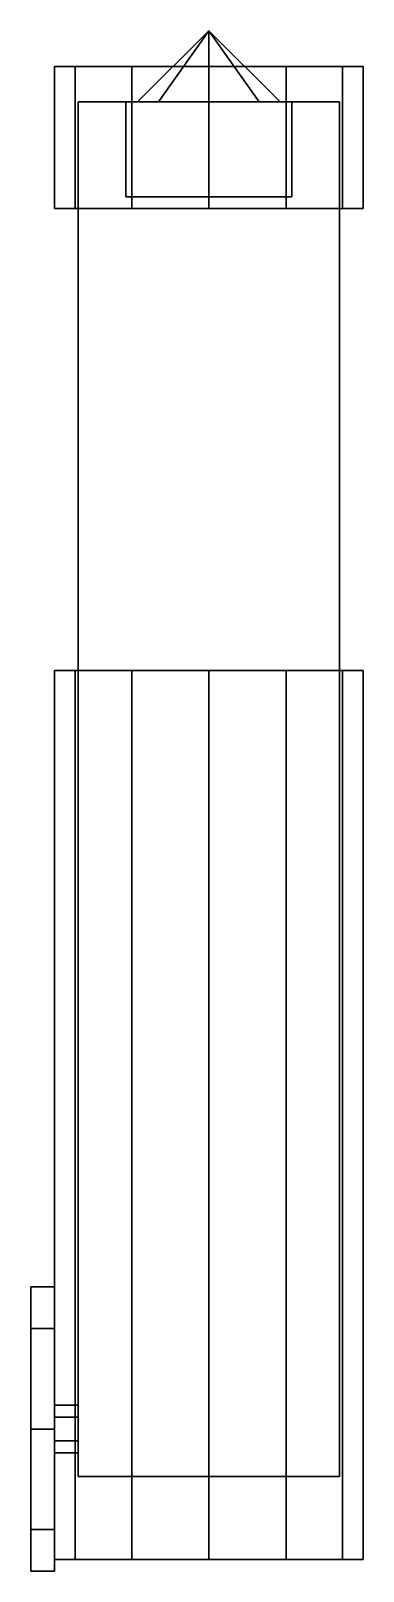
# Model space of a CAD drawing. Extents: x -0.15 to 0.13, y -0.41 to 0.89.
import ezdxf

# ---------------------------------------------------------------- set-up
doc = ezdxf.new("R2010")
doc.units = 0
doc.layers.add('SLEEVE', color=5, linetype='CONTINUOUS')

msp = doc.modelspace()

# ---------------------------------------------------------------- linework, layer by layer
at = {"layer": 'SLEEVE'}
for points in [[(-0.0424, 0.83, -0.0424), (-0.06, 0.83), (0, 0.89)], [(-0.06, 0.83), (-0.0424, 0.83, 0.0424), (0, 0.89)], [(0, 0.83, -0.06), (-0.0424, 0.83, -0.0424), (0, 0.89)], [(-0.0424, 0.83, 0.0424), (0, 0.83, 0.06), (0, 0.89)], [(0.06, 0.83), (0.0424, 0.83, -0.0424), (0, 0.89)], [(0.0424, 0.83, -0.0424), (0, 0.83, -0.06), (0, 0.89)], [(0, 0.83, 0.06), (0.0424, 0.83, 0.0424), (0, 0.89)], [(0.0424, 0.83, 0.0424), (0.06, 0.83), (0, 0.89)], [(-0.1126, 0.86, 0.295), (-0.13, 0.86, 0.23), (-0.13, 0.74, 0.23), (-0.1126, 0.74, 0.295)], [(-0.13, 0.86, 0.23), (-0.1126, 0.86, 0.165), (-0.1126, 0.74, 0.165), (-0.13, 0.74, 0.23)], [(-0.0953, 0.86, 0.285), (-0.11, 0.86, 0.23), (-0.13, 0.86, 0.23), (-0.1126, 0.86, 0.295)], [(-0.11, 0.86, 0.23), (-0.0953, 0.86, 0.175), (-0.1126, 0.86, 0.165), (-0.13, 0.86, 0.23)], [(-0.065, 0.86, 0.3426), (-0.1126, 0.86, 0.295), (-0.1126, 0.74, 0.295), (-0.065, 0.74, 0.3426)], [(-0.1126, 0.86, 0.165), (-0.065, 0.86, 0.1174), (-0.065, 0.74, 0.1174), (-0.1126, 0.74, 0.165)], [(-0.055, 0.86, 0.3253), (-0.0953, 0.86, 0.285), (-0.1126, 0.86, 0.295), (-0.065, 0.86, 0.3426)], [(-0.0953, 0.86, 0.175), (-0.055, 0.86, 0.1347), (-0.065, 0.86, 0.1174), (-0.1126, 0.86, 0.165)], [(0, 0.86, 0.36), (-0.065, 0.86, 0.3426), (-0.065, 0.74, 0.3426), (0, 0.74, 0.36)], [(-0.065, 0.86, 0.1174), (0, 0.86, 0.1), (0, 0.74, 0.1), (-0.065, 0.74, 0.1174)], [(0, 0.86, 0.34), (-0.055, 0.86, 0.3253), (-0.065, 0.86, 0.3426), (0, 0.86, 0.36)], [(-0.055, 0.86, 0.1347), (0, 0.86, 0.12), (0, 0.86, 0.1), (-0.065, 0.86, 0.1174)], [(0.065, 0.86, 0.3426), (0, 0.86, 0.36), (0, 0.74, 0.36), (0.065, 0.74, 0.3426)], [(0, 0.86, 0.1), (0.065, 0.86, 0.1174), (0.065, 0.74, 0.1174), (0, 0.74, 0.1)], [(0, 0.86, 0.12), (0.055, 0.86, 0.1347), (0.065, 0.86, 0.1174), (0, 0.86, 0.1)], [(0.055, 0.86, 0.3253), (0, 0.86, 0.34), (0, 0.86, 0.36), (0.065, 0.86, 0.3426)], [(0.055, 0.86, 0.1347), (0.0953, 0.86, 0.175), (0.1126, 0.86, 0.165), (0.065, 0.86, 0.1174)], [(0.0953, 0.86, 0.285), (0.055, 0.86, 0.3253), (0.065, 0.86, 0.3426), (0.1126, 0.86, 0.295)], [(0.1126, 0.86, 0.295), (0.065, 0.86, 0.3426), (0.065, 0.74, 0.3426), (0.1126, 0.74, 0.295)], [(0.065, 0.86, 0.1174), (0.1126, 0.86, 0.165), (0.1126, 0.74, 0.165), (0.065, 0.74, 0.1174)], [(0.0953, 0.86, 0.175), (0.11, 0.86, 0.23), (0.13, 0.86, 0.23), (0.1126, 0.86, 0.165)], [(0.11, 0.86, 0.23), (0.0953, 0.86, 0.285), (0.1126, 0.86, 0.295), (0.13, 0.86, 0.23)], [(0.13, 0.86, 0.23), (0.1126, 0.86, 0.295), (0.1126, 0.74, 0.295), (0.13, 0.74, 0.23)], [(0.1126, 0.86, 0.165), (0.13, 0.86, 0.23), (0.13, 0.74, 0.23), (0.1126, 0.74, 0.165)], [(-0.11, 0.83, -0.09), (-0.11, -0.33, -0.09), (-0.11, -0.33, 0.08), (-0.11, 0.83, 0.08)], [(0.11, 0.83, 0.08), (0.11, 0.83, -0.09), (-0.11, 0.83, -0.09), (-0.11, 0.83, 0.08)], [(0.11, 0.83, -0.09), (0.11, -0.33, -0.09), (-0.11, -0.33, -0.09), (-0.11, 0.83, -0.09)], [(-0.11, 0.83, 0.08), (-0.11, -0.33, 0.08), (0.11, -0.33, 0.08), (0.11, 0.83, 0.08)], [(-0.07, 0.83, 0.08), (-0.07, 0.75, 0.08), (-0.07, 0.75, 0.13), (-0.07, 0.83, 0.13)], [(0.07, 0.83, 0.13), (0.07, 0.83, 0.08), (-0.07, 0.83, 0.08), (-0.07, 0.83, 0.13)], [(0.07, 0.75, 0.13), (0.07, 0.75, 0.08), (0.07, 0.83, 0.08), (0.07, 0.83, 0.13)], [(0.11, -0.33, 0.08), (0.11, -0.33, -0.09), (0.11, 0.83, -0.09), (0.11, 0.83, 0.08)], [(-0.07, 0.75, 0.13), (-0.07, 0.75, 0.08), (0.07, 0.75, 0.08), (0.07, 0.75, 0.13)], [(-0.0953, 0.74, 0.175), (-0.11, 0.74, 0.23), (-0.13, 0.74, 0.23), (-0.1126, 0.74, 0.165)], [(-0.11, 0.74, 0.23), (-0.0953, 0.74, 0.285), (-0.1126, 0.74, 0.295), (-0.13, 0.74, 0.23)], [(-0.0953, 0.74, 0.285), (-0.055, 0.74, 0.3253), (-0.065, 0.74, 0.3426), (-0.1126, 0.74, 0.295)], [(-0.055, 0.74, 0.1347), (-0.0953, 0.74, 0.175), (-0.1126, 0.74, 0.165), (-0.065, 0.74, 0.1174)], [(-0.055, 0.74, 0.3253), (0, 0.74, 0.34), (0, 0.74, 0.36), (-0.065, 0.74, 0.3426)], [(0, 0.74, 0.12), (-0.055, 0.74, 0.1347), (-0.065, 0.74, 0.1174), (0, 0.74, 0.1)], [(0, 0.74, 0.34), (0.055, 0.74, 0.3253), (0.065, 0.74, 0.3426), (0, 0.74, 0.36)], [(0.055, 0.74, 0.1347), (0, 0.74, 0.12), (0, 0.74, 0.1), (0.065, 0.74, 0.1174)], [(0.055, 0.74, 0.3253), (0.0953, 0.74, 0.285), (0.1126, 0.74, 0.295), (0.065, 0.74, 0.3426)], [(0.0953, 0.74, 0.175), (0.055, 0.74, 0.1347), (0.065, 0.74, 0.1174), (0.1126, 0.74, 0.165)], [(0.11, 0.74, 0.23), (0.0953, 0.74, 0.175), (0.1126, 0.74, 0.165), (0.13, 0.74, 0.23)], [(0.0953, 0.74, 0.285), (0.11, 0.74, 0.23), (0.13, 0.74, 0.23), (0.1126, 0.74, 0.295)], [(-0.1126, 0.35, 0.295), (-0.13, 0.35, 0.23), (-0.13, -0.4, 0.23), (-0.1126, -0.4, 0.295)], [(-0.13, 0.35, 0.23), (-0.1126, 0.35, 0.165), (-0.1126, -0.4, 0.165), (-0.13, -0.4, 0.23)], [(-0.0953, 0.35, 0.285), (-0.11, 0.35, 0.23), (-0.13, 0.35, 0.23), (-0.1126, 0.35, 0.295)], [(-0.11, 0.35, 0.23), (-0.0953, 0.35, 0.175), (-0.1126, 0.35, 0.165), (-0.13, 0.35, 0.23)], [(-0.065, 0.35, 0.3426), (-0.1126, 0.35, 0.295), (-0.1126, -0.4, 0.295), (-0.065, -0.4, 0.3426)], [(-0.1126, 0.35, 0.165), (-0.065, 0.35, 0.1174), (-0.065, -0.4, 0.1174), (-0.1126, -0.4, 0.165)], [(-0.055, 0.35, 0.3253), (-0.0953, 0.35, 0.285), (-0.1126, 0.35, 0.295), (-0.065, 0.35, 0.3426)], [(-0.0953, 0.35, 0.175), (-0.055, 0.35, 0.1347), (-0.065, 0.35, 0.1174), (-0.1126, 0.35, 0.165)], [(0, 0.35, 0.36), (-0.065, 0.35, 0.3426), (-0.065, -0.4, 0.3426), (0, -0.4, 0.36)], [(-0.065, 0.35, 0.1174), (0, 0.35, 0.1), (0, -0.4, 0.1), (-0.065, -0.4, 0.1174)], [(0, 0.35, 0.34), (-0.055, 0.35, 0.3253), (-0.065, 0.35, 0.3426), (0, 0.35, 0.36)], [(-0.055, 0.35, 0.1347), (0, 0.35, 0.12), (0, 0.35, 0.1), (-0.065, 0.35, 0.1174)], [(0.065, 0.35, 0.3426), (0, 0.35, 0.36), (0, -0.4, 0.36), (0.065, -0.4, 0.3426)], [(0, 0.35, 0.1), (0.065, 0.35, 0.1174), (0.065, -0.4, 0.1174), (0, -0.4, 0.1)], [(0, 0.35, 0.12), (0.055, 0.35, 0.1347), (0.065, 0.35, 0.1174), (0, 0.35, 0.1)], [(0.055, 0.35, 0.3253), (0, 0.35, 0.34), (0, 0.35, 0.36), (0.065, 0.35, 0.3426)], [(0.055, 0.35, 0.1347), (0.0953, 0.35, 0.175), (0.1126, 0.35, 0.165), (0.065, 0.35, 0.1174)], [(0.0953, 0.35, 0.285), (0.055, 0.35, 0.3253), (0.065, 0.35, 0.3426), (0.1126, 0.35, 0.295)], [(0.1126, 0.35, 0.295), (0.065, 0.35, 0.3426), (0.065, -0.4, 0.3426), (0.1126, -0.4, 0.295)], [(0.065, 0.35, 0.1174), (0.1126, 0.35, 0.165), (0.1126, -0.4, 0.165), (0.065, -0.4, 0.1174)], [(0.0953, 0.35, 0.175), (0.11, 0.35, 0.23), (0.13, 0.35, 0.23), (0.1126, 0.35, 0.165)], [(0.11, 0.35, 0.23), (0.0953, 0.35, 0.285), (0.1126, 0.35, 0.295), (0.13, 0.35, 0.23)], [(0.13, 0.35, 0.23), (0.1126, 0.35, 0.295), (0.1126, -0.4, 0.295), (0.13, -0.4, 0.23)], [(0.1126, 0.35, 0.165), (0.13, 0.35, 0.23), (0.13, -0.4, 0.23), (0.1126, -0.4, 0.165)], [(-0.13, -0.2051, 0.0349), (-0.13, -0.17, -0.05), (-0.15, -0.17, -0.05), (-0.15, -0.2051, 0.0349)], [(-0.13, -0.17, -0.05), (-0.13, -0.2051, -0.1349), (-0.15, -0.2051, -0.1349), (-0.15, -0.17, -0.05)], [(-0.15, -0.2051, -0.1349), (-0.15, -0.29, -0.17), (-0.15, -0.3749, -0.1349), (-0.15, -0.17, -0.05)], [(-0.15, -0.17, -0.05), (-0.15, -0.3749, -0.1349), (-0.15, -0.41, -0.05), (-0.15, -0.2051, 0.0349)], [(-0.13, -0.3749, 0.0349), (-0.13, -0.17, -0.05), (-0.13, -0.2051, 0.0349), (-0.13, -0.29, 0.07)], [(-0.13, -0.41, -0.05), (-0.13, -0.2051, -0.1349), (-0.13, -0.17, -0.05), (-0.13, -0.3749, 0.0349)], [(-0.13, -0.29, 0.07), (-0.13, -0.2051, 0.0349), (-0.15, -0.2051, 0.0349), (-0.15, -0.29, 0.07)], [(-0.13, -0.2051, -0.1349), (-0.13, -0.29, -0.17), (-0.15, -0.29, -0.17), (-0.15, -0.2051, -0.1349)], [(-0.15, -0.2051, 0.0349), (-0.15, -0.41, -0.05), (-0.15, -0.3749, 0.0349), (-0.15, -0.29, 0.07)], [(-0.13, -0.3749, -0.1349), (-0.13, -0.29, -0.17), (-0.13, -0.2051, -0.1349), (-0.13, -0.41, -0.05)], [(-0.11, -0.28, -0.0327), (-0.11, -0.27, -0.05), (-0.13, -0.27, -0.05), (-0.13, -0.28, -0.0327)], [(-0.11, -0.27, -0.05), (-0.11, -0.28, -0.0673), (-0.13, -0.28, -0.0673), (-0.13, -0.27, -0.05)], [(-0.11, -0.3, -0.0327), (-0.11, -0.28, -0.0327), (-0.13, -0.28, -0.0327), (-0.13, -0.3, -0.0327)], [(-0.11, -0.28, -0.0673), (-0.11, -0.3, -0.0673), (-0.13, -0.3, -0.0673), (-0.13, -0.28, -0.0673)], [(-0.13, -0.3749, 0.0349), (-0.13, -0.29, 0.07), (-0.15, -0.29, 0.07), (-0.15, -0.3749, 0.0349)], [(-0.13, -0.29, -0.17), (-0.13, -0.3749, -0.1349), (-0.15, -0.3749, -0.1349), (-0.15, -0.29, -0.17)], [(-0.11, -0.31, -0.05), (-0.11, -0.3, -0.0327), (-0.13, -0.3, -0.0327), (-0.13, -0.31, -0.05)], [(-0.11, -0.3, -0.0673), (-0.11, -0.31, -0.05), (-0.13, -0.31, -0.05), (-0.13, -0.3, -0.0673)], [(-0.11, -0.33, 0.08), (-0.11, -0.33, -0.09), (0.11, -0.33, -0.09), (0.11, -0.33, 0.08)], [(-0.13, -0.41, -0.05), (-0.13, -0.3749, 0.0349), (-0.15, -0.3749, 0.0349), (-0.15, -0.41, -0.05)], [(-0.13, -0.3749, -0.1349), (-0.13, -0.41, -0.05), (-0.15, -0.41, -0.05), (-0.15, -0.3749, -0.1349)], [(-0.0953, -0.4, 0.175), (-0.11, -0.4, 0.23), (-0.13, -0.4, 0.23), (-0.1126, -0.4, 0.165)], [(-0.11, -0.4, 0.23), (-0.0953, -0.4, 0.285), (-0.1126, -0.4, 0.295), (-0.13, -0.4, 0.23)], [(-0.0953, -0.4, 0.285), (-0.055, -0.4, 0.3253), (-0.065, -0.4, 0.3426), (-0.1126, -0.4, 0.295)], [(-0.055, -0.4, 0.1347), (-0.0953, -0.4, 0.175), (-0.1126, -0.4, 0.165), (-0.065, -0.4, 0.1174)], [(-0.055, -0.4, 0.3253), (0, -0.4, 0.34), (0, -0.4, 0.36), (-0.065, -0.4, 0.3426)], [(0, -0.4, 0.12), (-0.055, -0.4, 0.1347), (-0.065, -0.4, 0.1174), (0, -0.4, 0.1)], [(0, -0.4, 0.34), (0.055, -0.4, 0.3253), (0.065, -0.4, 0.3426), (0, -0.4, 0.36)], [(0.055, -0.4, 0.1347), (0, -0.4, 0.12), (0, -0.4, 0.1), (0.065, -0.4, 0.1174)], [(0.055, -0.4, 0.3253), (0.0953, -0.4, 0.285), (0.1126, -0.4, 0.295), (0.065, -0.4, 0.3426)], [(0.0953, -0.4, 0.175), (0.055, -0.4, 0.1347), (0.065, -0.4, 0.1174), (0.1126, -0.4, 0.165)], [(0.11, -0.4, 0.23), (0.0953, -0.4, 0.175), (0.1126, -0.4, 0.165), (0.13, -0.4, 0.23)], [(0.0953, -0.4, 0.285), (0.11, -0.4, 0.23), (0.13, -0.4, 0.23), (0.1126, -0.4, 0.295)]]:
    msp.add_3dface(points, dxfattribs=at)

doc.saveas('drawing.dxf')
